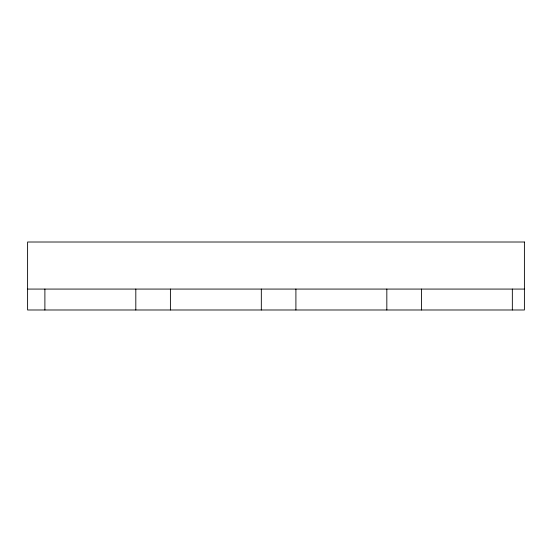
<?xml version="1.0" encoding="UTF-8"?>
<svg xmlns="http://www.w3.org/2000/svg" width="552" height="552" viewBox="0 0 552 552"><rect width="100%" height="100%" fill="white"/><g stroke="black" fill="none" stroke-linecap="round" stroke-linejoin="round"><path stroke-width="0.83" d="M27.6 289.075L524.4 289.075M512.339 289.075L512.339 309.989M421.417 289.075L421.417 309.989M386.828 289.075L386.828 309.989M295.906 289.075L295.906 309.989M261.324 289.075L261.324 309.989M170.402 289.075L170.402 309.989M135.813 289.075L135.813 309.989M44.891 289.075L44.891 309.989M524.4 242.011L27.6 242.011L27.6 309.989L524.4 309.989L524.4 242.011"/></g></svg>
